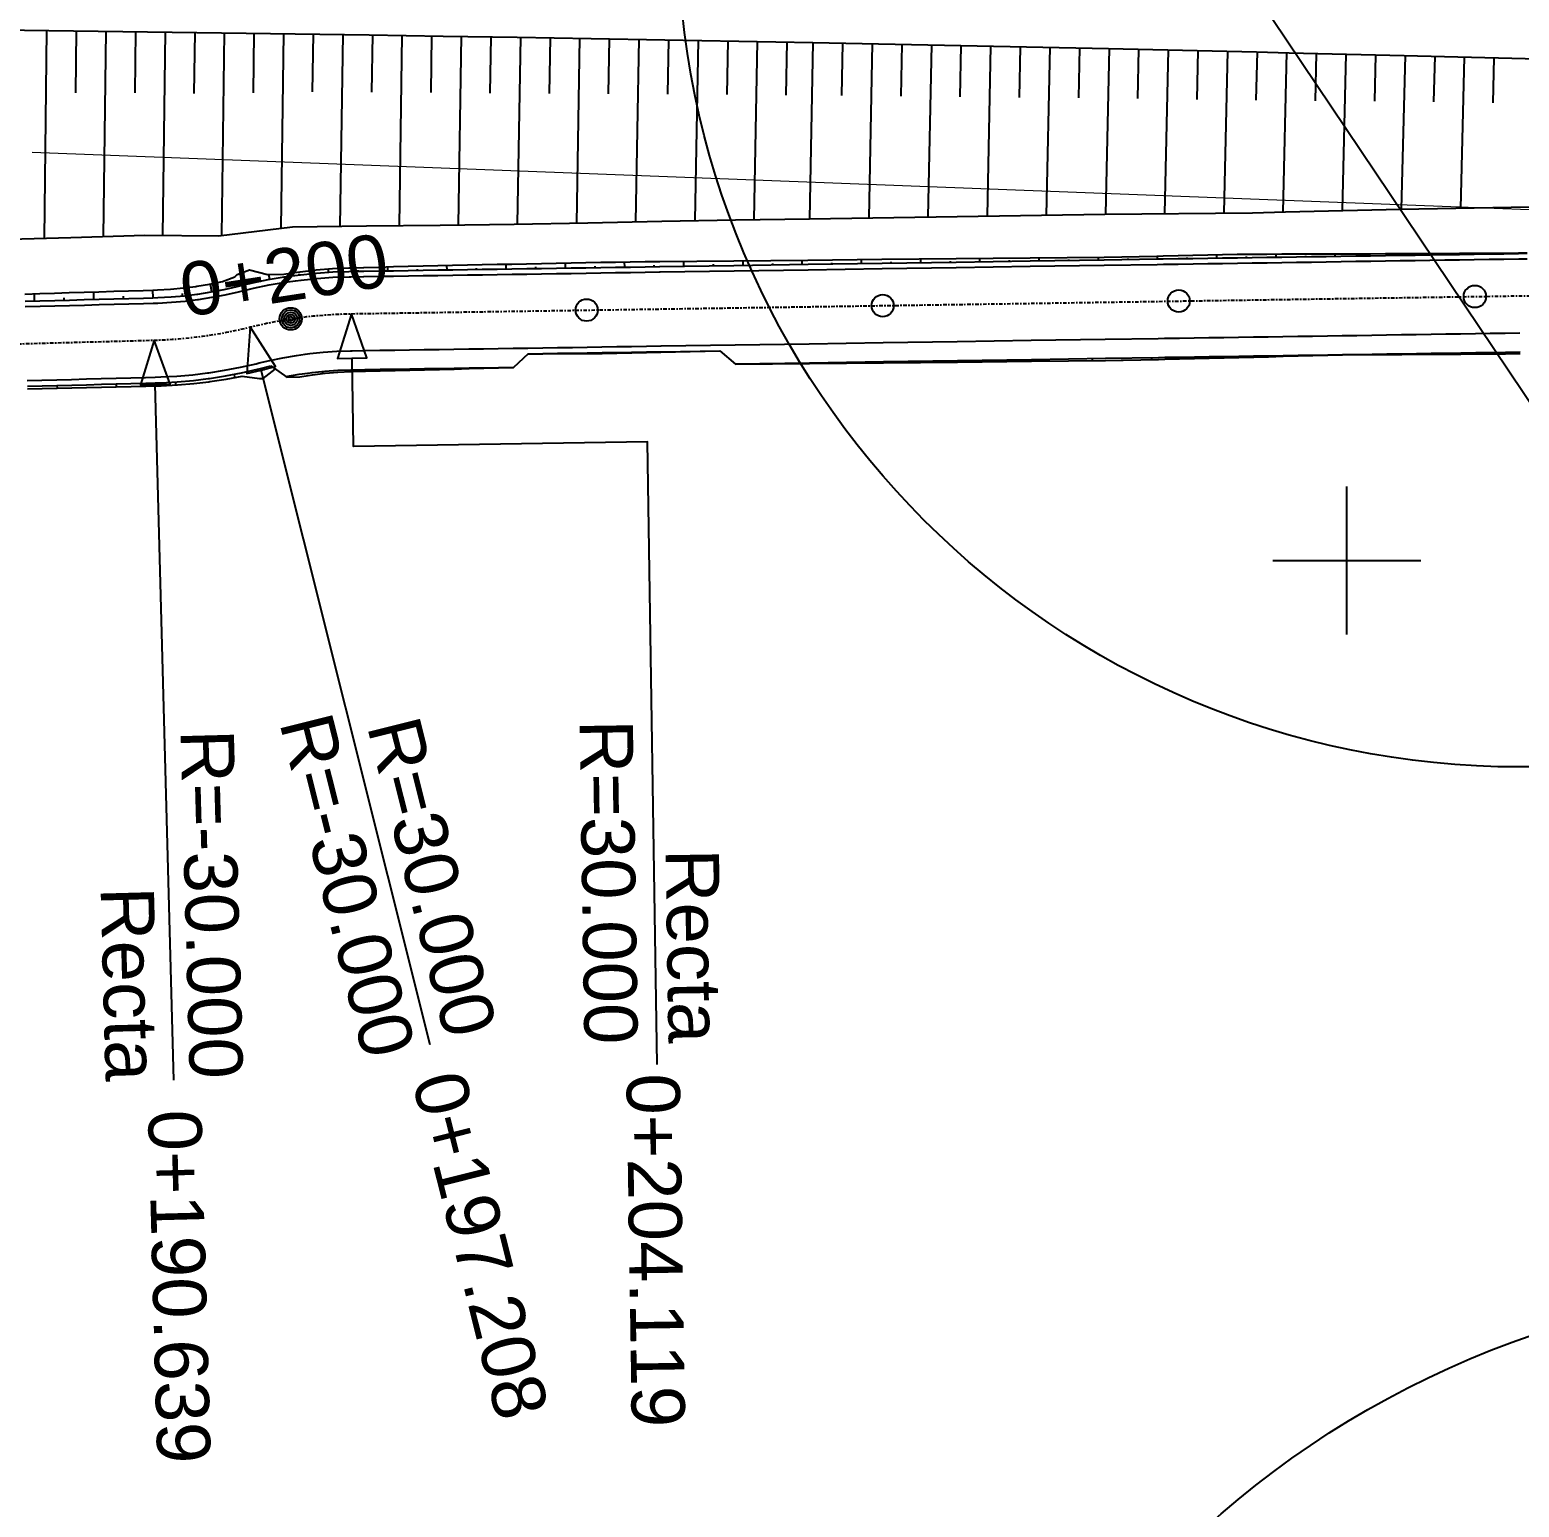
# Model space of a CAD drawing. Header units: metres. Extents: x -4 to 509425, y 7549 to 4732445.
# Drawn here: x 480811.1 to 480911.7, y 4719236 to 4719335.9 of the extents above; entities that cross this region are included whole.
import ezdxf
from ezdxf.enums import TextEntityAlignment as Align

# ---------------------------------------------------------------- set-up
doc = ezdxf.new("R2010")
doc.units = ezdxf.units.M
doc.header["$LTSCALE"] = 0.01
doc.header["$MEASUREMENT"] = 0
doc.linetypes.add('322308300149-PRV-PLA-PT-URB-220600-XREF_VIALES_1000$0$ACAD_ISO04W100', pattern=[30, 24, -3, 0, -3])
doc.layers.get('0').update_dxf_attribs({"lineweight": 0})
for name, color, linetype in [('-- cruces', 6, 'Continuous'), ('322308300149-PRV-PLA-PT-TRA-220201-XREF_PLANTA_1000$0$C-RAIL-EXPL', 7, 'Continuous'), ('322308300149-PRV-PLA-PT-URB-220600-XREF_VIALES_1000$0$C-G-GRID-PAR', 252, 'Continuous'), ('322308300149-PRV-PLA-PT-URB-220600-XREF_VIALES_1000$0$C-ROAD-LANE', 4, 'Continuous'), ('322308300149-PRV-PLA-PT-URB-220600-XREF_VIALES_1000$0$C-ROAD-TEXT-INFO-H030 CE-MD-214_5', 1, 'Continuous')]:
    doc.layers.add(name, color=color, linetype=linetype)
for name, color, linetype, true_color in [('322308300149-PRV-PLA-PT-TRA-220201-XREF_PLANTA_1000$0$C-RAIL-SLOP-FILL', 7, 'Continuous', 0x2eb800), ('322308300149-PRV-PLA-PT-URB-220600-XREF_VIALES_1000$0$C-ROAD-CNTR-CAMINOS', 1, '322308300149-PRV-PLA-PT-URB-220600-XREF_VIALES_1000$0$ACAD_ISO04W100', 0xff0000), ('322308300149-PRV-PLA-PT-URB-220600-XREF_VIALES_1000$0$C-ROAD-TEXT-CNPK-CAMINOS-ENLACE', 1, 'Continuous', 0xff0000)]:
    doc.layers.add(name, color=color, linetype=linetype, true_color=true_color)
doc.layers.add('322308300149-PRV-PLA-PT-URB-220600-XREF_VIALES_1000$0$C-ROAD-SLOP-CUTT-CAMINOS', color=7, linetype='Continuous', lineweight=13, true_color=0xff1f1f)
doc.layers.add('322308300149-PRV-PLA-PT-URB-220600-XREF_VIALES_1000$0$C-ROAD-SLOP-FILL-CAMINOS', color=7, linetype='Continuous', lineweight=13, true_color=0x2eb800)
doc.layers.add('Ferrocarril electrificado tranvía o trolebus__ptw_', color=8, linetype='Continuous', lineweight=0)
doc.styles.add('322308300149-PRV-PLA-PT-URB-220600-XREF_VIALES_1000$0$Standard', font='arial.ttf')

# ---------------------------------------------------------------- blocks, each defined once
blk = doc.blocks.new('veintidos')
at = {"layer": 'Ferrocarril electrificado tranvía o trolebus__ptw_', "linetype": 'Continuous', "flags": 128}
blk.add_lwpolyline([(481011.07, 4719319.9), (480811.22, 4719327.56)], dxfattribs=at)

msp = doc.modelspace()

# ---------------------------------------------------------------- linework, layer by layer
at = {"layer": '-- cruces'}
msp.add_lwpolyline([(480412.757, 4720055.433), (483223.023, 4715866.265), (480749.508, 4719797.246)], dxfattribs=at)
for centre, radius in [((480911.682, 4719342.924), 56.867), ((480932.957, 4719187.715), 63.325)]:
    msp.add_circle(centre, radius, dxfattribs=at)
at = {"layer": '322308300149-PRV-PLA-PT-TRA-220201-XREF_PLANTA_1000$0$C-RAIL-EXPL', "lineweight": -3, "flags": 128}
for points in [[(480809.017, 4719335.848), (480814.011, 4719335.788), (480819.004, 4719335.725), (480823.998, 4719335.658), (480828.991, 4719335.588), (480833.984, 4719335.514), (480838.977, 4719335.437), (480843.97, 4719335.357), (480848.963, 4719335.273), (480853.957, 4719335.185), (480858.949, 4719335.094), (480863.942, 4719335)], [(480809.017, 4719335.848), (480814.011, 4719335.788), (480819.004, 4719335.725), (480823.998, 4719335.658), (480828.991, 4719335.588), (480833.984, 4719335.514), (480838.977, 4719335.437), (480843.97, 4719335.357), (480848.963, 4719335.273), (480853.957, 4719335.185), (480858.949, 4719335.094), (480863.942, 4719335)], [(480863.952, 4719335), (480873.928, 4719334.801), (480883.913, 4719334.588), (480893.898, 4719334.362), (480896.123, 4719334.309), (480903.883, 4719334.121), (480913.867, 4719333.867)], [(480863.952, 4719335), (480873.928, 4719334.801), (480883.913, 4719334.588), (480893.898, 4719334.362), (480896.123, 4719334.309), (480903.883, 4719334.121), (480913.867, 4719333.867)]]:
    msp.add_lwpolyline(points, dxfattribs=at)
at = {"layer": '322308300149-PRV-PLA-PT-TRA-220201-XREF_PLANTA_1000$0$C-RAIL-SLOP-FILL', "lineweight": -3}
for p, q in [((480812.197, 4719335.81), (480812.027, 4719321.775)), ((480812.197, 4719335.81), (480812.027, 4719321.775)), ((480814.197, 4719335.786), (480814.145, 4719331.601)), ((480814.197, 4719335.786), (480814.145, 4719331.601)), ((480816.197, 4719335.761), (480816.022, 4719321.894)), ((480816.197, 4719335.761), (480816.022, 4719321.894)), ((480818.197, 4719335.735), (480818.143, 4719331.6)), ((480818.197, 4719335.735), (480818.143, 4719331.6)), ((480820.196, 4719335.709), (480820.015, 4719321.968)), ((480820.196, 4719335.709), (480820.015, 4719321.968)), ((480822.196, 4719335.682), (480822.141, 4719331.564)), ((480822.196, 4719335.682), (480822.141, 4719331.564)), ((480824.196, 4719335.655), (480824.008, 4719321.964)), ((480824.196, 4719335.655), (480824.008, 4719321.964)), ((480826.196, 4719335.627), (480826.139, 4719331.601)), ((480826.196, 4719335.627), (480826.139, 4719331.601)), ((480828.196, 4719335.599), (480828.008, 4719322.448)), ((480828.196, 4719335.599), (480828.008, 4719322.448)), ((480830.196, 4719335.57), (480830.139, 4719331.667)), ((480830.196, 4719335.57), (480830.139, 4719331.667)), ((480832.195, 4719335.541), (480832.003, 4719322.584)), ((480832.195, 4719335.541), (480832.003, 4719322.584)), ((480834.195, 4719335.511), (480834.137, 4719331.64)), ((480834.195, 4719335.511), (480834.137, 4719331.64)), ((480836.195, 4719335.48), (480835.997, 4719322.633)), ((480836.195, 4719335.48), (480835.997, 4719322.633)), ((480838.195, 4719335.449), (480838.134, 4719331.611)), ((480838.195, 4719335.449), (480838.134, 4719331.611)), ((480840.194, 4719335.418), (480839.991, 4719322.679)), ((480840.194, 4719335.418), (480839.991, 4719322.679)), ((480842.194, 4719335.385), (480842.132, 4719331.58)), ((480842.194, 4719335.385), (480842.132, 4719331.58)), ((480844.194, 4719335.353), (480843.985, 4719322.726)), ((480844.194, 4719335.353), (480843.985, 4719322.726)), ((480846.194, 4719335.319), (480846.13, 4719331.553)), ((480846.194, 4719335.319), (480846.13, 4719331.553)), ((480848.193, 4719335.286), (480847.98, 4719322.801)), ((480848.193, 4719335.286), (480847.98, 4719322.801)), ((480850.193, 4719335.251), (480850.128, 4719331.529)), ((480850.193, 4719335.251), (480850.128, 4719331.529)), ((480852.193, 4719335.216), (480851.976, 4719322.891)), ((480852.193, 4719335.216), (480851.976, 4719322.891)), ((480854.192, 4719335.181), (480854.127, 4719331.507)), ((480854.192, 4719335.181), (480854.127, 4719331.507)), ((480856.192, 4719335.145), (480855.971, 4719322.97)), ((480856.192, 4719335.145), (480855.971, 4719322.97)), ((480858.192, 4719335.108), (480858.125, 4719331.477)), ((480858.192, 4719335.108), (480858.125, 4719331.477)), ((480860.191, 4719335.071), (480859.966, 4719323.036)), ((480860.191, 4719335.071), (480859.966, 4719323.036)), ((480862.191, 4719335.033), (480862.123, 4719331.443)), ((480862.191, 4719335.033), (480862.123, 4719331.443)), ((480863.952, 4719335), (480863.723, 4719323.093)), ((480863.952, 4719335), (480863.723, 4719323.093)), ((480865.952, 4719334.96), (480865.883, 4719331.409)), ((480865.952, 4719334.96), (480865.883, 4719331.409)), ((480867.952, 4719334.92), (480867.719, 4719323.155)), ((480867.952, 4719334.92), (480867.719, 4719323.155)), ((480869.951, 4719334.88), (480869.881, 4719331.372)), ((480869.951, 4719334.88), (480869.881, 4719331.372)), ((480871.951, 4719334.84), (480871.714, 4719323.217)), ((480871.951, 4719334.84), (480871.714, 4719323.217)), ((480873.95, 4719334.801), (480873.879, 4719331.335)), ((480873.95, 4719334.801), (480873.879, 4719331.335)), ((480875.95, 4719334.758), (480875.71, 4719323.278)), ((480875.95, 4719334.758), (480875.71, 4719323.278)), ((480877.949, 4719334.715), (480877.877, 4719331.293)), ((480877.949, 4719334.715), (480877.877, 4719331.293)), ((480879.949, 4719334.673), (480879.706, 4719323.338)), ((480879.949, 4719334.673), (480879.706, 4719323.338)), ((480881.949, 4719334.63), (480881.875, 4719331.251)), ((480881.949, 4719334.63), (480881.875, 4719331.251)), ((480883.948, 4719334.587), (480883.702, 4719323.397)), ((480883.948, 4719334.587), (480883.702, 4719323.397)), ((480885.948, 4719334.542), (480885.873, 4719331.205)), ((480885.948, 4719334.542), (480885.873, 4719331.205)), ((480887.947, 4719334.497), (480887.698, 4719323.439)), ((480887.947, 4719334.497), (480887.698, 4719323.439)), ((480889.947, 4719334.451), (480889.871, 4719331.154)), ((480889.947, 4719334.451), (480889.871, 4719331.154)), ((480891.946, 4719334.406), (480891.694, 4719323.481)), ((480891.946, 4719334.406), (480891.694, 4719323.481)), ((480893.946, 4719334.361), (480893.869, 4719331.103)), ((480893.946, 4719334.361), (480893.869, 4719331.103)), ((480895.945, 4719334.314), (480895.69, 4719323.555)), ((480895.945, 4719334.314), (480895.69, 4719323.555)), ((480897.944, 4719334.265), (480897.868, 4719331.066)), ((480897.944, 4719334.265), (480897.868, 4719331.066)), ((480899.944, 4719334.217), (480899.688, 4719323.649)), ((480899.944, 4719334.217), (480899.688, 4719323.649)), ((480901.943, 4719334.168), (480901.866, 4719331.026)), ((480901.943, 4719334.168), (480901.866, 4719331.026)), ((480903.943, 4719334.12), (480903.686, 4719323.741)), ((480903.943, 4719334.12), (480903.686, 4719323.741)), ((480905.942, 4719334.069), (480905.865, 4719330.981)), ((480905.942, 4719334.069), (480905.865, 4719330.981)), ((480907.941, 4719334.018), (480907.683, 4719323.812)), ((480907.941, 4719334.018), (480907.683, 4719323.812)), ((480909.941, 4719333.967), (480909.863, 4719330.931)), ((480909.941, 4719333.967), (480909.863, 4719330.931))]:
    msp.add_line(p, q, dxfattribs=at)
at = {"layer": '322308300149-PRV-PLA-PT-TRA-220201-XREF_PLANTA_1000$0$C-RAIL-SLOP-FILL', "lineweight": -3, "flags": 128}
for points in [[(480808.852, 4719321.68), (480813.839, 4719321.83), (480818.825, 4719321.976), (480823.809, 4719321.94), (480828.803, 4719322.544), (480833.789, 4719322.607), (480838.776, 4719322.666), (480843.762, 4719322.722), (480848.75, 4719322.816), (480853.738, 4719322.932), (480858.726, 4719323.017), (480863.713, 4719323.093)], [(480808.852, 4719321.68), (480813.839, 4719321.83), (480818.825, 4719321.976), (480823.809, 4719321.94), (480828.803, 4719322.544), (480833.789, 4719322.607), (480838.776, 4719322.666), (480843.762, 4719322.722), (480848.75, 4719322.816), (480853.738, 4719322.932), (480858.726, 4719323.017), (480863.713, 4719323.093)], [(480863.723, 4719323.093), (480873.69, 4719323.248), (480883.667, 4719323.397), (480893.644, 4719323.501), (480895.869, 4719323.56), (480903.626, 4719323.74), (480913.607, 4719323.917)], [(480863.723, 4719323.093), (480873.69, 4719323.248), (480883.667, 4719323.397), (480893.644, 4719323.501), (480895.869, 4719323.56), (480903.626, 4719323.74), (480913.607, 4719323.917)]]:
    msp.add_lwpolyline(points, dxfattribs=at)
at = {"layer": '322308300149-PRV-PLA-PT-URB-220600-XREF_VIALES_1000$0$C-G-GRID-PAR', "lineweight": -3, "flags": 128}
for points in [[(480900, 4719295), (480900, 4719305)], [(480900, 4719295), (480900, 4719305)], [(480895, 4719300), (480905, 4719300)], [(480895, 4719300), (480905, 4719300)]]:
    msp.add_lwpolyline(points, dxfattribs=at)
at = {"layer": '322308300149-PRV-PLA-PT-URB-220600-XREF_VIALES_1000$0$C-ROAD-CNTR-CAMINOS', "lineweight": -3, "flags": 128}
msp.add_lwpolyline([(480654.125, 4719344.996), (480654.263, 4719330.82, 0.419199), (480674.797, 4719311.022), (480819.452, 4719314.889, 0.054793), (480825.947, 4719315.779, -0.0576569), (480832.784, 4719316.676), (480966.037, 4719318.716, -0.0064365), (480973.76, 4719318.734), (481073.767, 4719317.69, -0.3659567), (481083.539, 4719309.255)], format="xyb", dxfattribs=at)
at = {"layer": '322308300149-PRV-PLA-PT-URB-220600-XREF_VIALES_1000$0$C-ROAD-LANE', "lineweight": -3, "flags": 128}
for points in [[(480810.749, 4719317.157), (480811.749, 4719317.184), (480812.748, 4719317.21), (480813.748, 4719317.237), (480814.748, 4719317.264), (480815.747, 4719317.291), (480816.747, 4719317.317), (480817.747, 4719317.344), (480818.746, 4719317.371), (480819.385, 4719317.388), (480819.716, 4719317.399), (480820.631, 4719317.449), (480821.544, 4719317.531), (480822.384, 4719317.633), (480822.454, 4719317.642), (480823.359, 4719317.784), (480824.26, 4719317.956), (480825.154, 4719318.158), (480825.339, 4719318.204), (480826.174, 4719318.401), (480827.235, 4719318.619), (480828.303, 4719318.802), (480829.014, 4719318.903), (480829.376, 4719318.949), (480830.454, 4719319.06), (480831.534, 4719319.135), (480832.617, 4719319.174), (480832.746, 4719319.176), (480833.6, 4719319.189), (480833.627, 4719319.189), (480834.627, 4719319.205), (480835.627, 4719319.22), (480836.626, 4719319.235), (480837.626, 4719319.25), (480838.626, 4719319.266), (480839.626, 4719319.281), (480840.626, 4719319.296), (480841.626, 4719319.312), (480842.626, 4719319.327), (480843.626, 4719319.342), (480844.625, 4719319.358), (480845.625, 4719319.373), (480846.625, 4719319.388), (480847.625, 4719319.403), (480848.625, 4719319.419), (480849.625, 4719319.434), (480850.625, 4719319.449), (480851.625, 4719319.465), (480852.625, 4719319.48), (480853.598, 4719319.495), (480853.624, 4719319.495), (480858.624, 4719319.572), (480863.623, 4719319.648), (480868.623, 4719319.725), (480873.622, 4719319.801), (480878.622, 4719319.878), (480883.621, 4719319.954), (480887.194, 4719320.009), (480887.62, 4719320.016), (480888.62, 4719320.031), (480889.62, 4719320.046), (480890.62, 4719320.062), (480891.62, 4719320.077), (480892.62, 4719320.092), (480893.62, 4719320.107), (480894.62, 4719320.123), (480895.62, 4719320.138), (480896.619, 4719320.153), (480897.619, 4719320.169), (480898.619, 4719320.184), (480899.619, 4719320.199), (480900.619, 4719320.215), (480901.619, 4719320.23), (480902.619, 4719320.245), (480903.619, 4719320.26), (480904.618, 4719320.276), (480905.618, 4719320.291), (480906.618, 4719320.306), (480907.618, 4719320.322), (480908.618, 4719320.337), (480909.618, 4719320.352), (480910.618, 4719320.368), (480911.618, 4719320.383), (480912.191, 4719320.392)], [(480810.883, 4719312.159), (480811.882, 4719312.185), (480812.882, 4719312.212), (480813.882, 4719312.239), (480814.881, 4719312.266), (480815.881, 4719312.292), (480816.881, 4719312.319), (480817.88, 4719312.346), (480818.88, 4719312.372), (480819.519, 4719312.39), (480819.91, 4719312.402), (480820.991, 4719312.462), (480822.07, 4719312.558), (480823.063, 4719312.679), (480823.145, 4719312.69), (480824.216, 4719312.858), (480825.28, 4719313.061), (480826.336, 4719313.3), (480826.555, 4719313.354), (480827.261, 4719313.521), (480828.159, 4719313.706), (480829.063, 4719313.86), (480829.665, 4719313.946), (480829.971, 4719313.984), (480830.883, 4719314.078), (480831.797, 4719314.142), (480832.713, 4719314.174), (480832.822, 4719314.176), (480833.677, 4719314.189), (480833.703, 4719314.19), (480834.703, 4719314.205), (480835.703, 4719314.22), (480836.703, 4719314.236), (480837.703, 4719314.251), (480838.703, 4719314.266), (480839.703, 4719314.282), (480840.702, 4719314.297), (480841.702, 4719314.312), (480842.702, 4719314.328), (480843.702, 4719314.343), (480844.702, 4719314.358), (480845.702, 4719314.373), (480846.702, 4719314.389), (480847.702, 4719314.404), (480848.702, 4719314.419), (480849.701, 4719314.435), (480850.701, 4719314.45), (480851.701, 4719314.465), (480852.701, 4719314.481), (480853.674, 4719314.495), (480853.701, 4719314.496), (480858.7, 4719314.572), (480863.7, 4719314.649), (480868.699, 4719314.725), (480873.699, 4719314.802), (480878.698, 4719314.878), (480883.697, 4719314.955), (480887.271, 4719315.01), (480887.697, 4719315.016), (480888.697, 4719315.032), (480889.697, 4719315.047), (480890.697, 4719315.062), (480891.697, 4719315.077), (480892.696, 4719315.093), (480893.696, 4719315.108), (480894.696, 4719315.123), (480895.696, 4719315.139), (480896.696, 4719315.154), (480897.696, 4719315.169), (480898.696, 4719315.185), (480899.696, 4719315.2), (480900.695, 4719315.215), (480901.695, 4719315.23), (480902.695, 4719315.246), (480903.695, 4719315.261), (480904.695, 4719315.276), (480905.695, 4719315.292), (480906.695, 4719315.307), (480907.695, 4719315.322), (480908.695, 4719315.338), (480909.694, 4719315.353), (480910.694, 4719315.368), (480911.694, 4719315.384)]]:
    msp.add_lwpolyline(points, dxfattribs=at)
at = {"layer": '322308300149-PRV-PLA-PT-URB-220600-XREF_VIALES_1000$0$C-ROAD-SLOP-CUTT-CAMINOS', "lineweight": -3, "flags": 128}
for points in [[(480857.665, 4719314.17), (480858.72, 4719313.263)], [(480858.694, 4719313.286), (480863.719, 4719313.362), (480868.719, 4719313.439), (480873.718, 4719313.516), (480878.718, 4719313.592), (480883.717, 4719313.669), (480887.29, 4719313.723), (480887.717, 4719313.73), (480888.717, 4719313.745), (480889.716, 4719313.76), (480890.716, 4719313.776), (480891.716, 4719313.791), (480892.716, 4719313.806), (480893.716, 4719313.822), (480894.716, 4719313.837), (480895.716, 4719313.852), (480896.716, 4719313.868), (480897.715, 4719313.883), (480898.715, 4719313.898), (480899.715, 4719313.913), (480900.715, 4719313.929), (480901.715, 4719313.944), (480902.715, 4719313.959), (480903.715, 4719313.975), (480904.715, 4719313.99), (480905.715, 4719314.005), (480906.714, 4719314.021), (480907.714, 4719314.036), (480908.714, 4719314.051), (480909.714, 4719314.066), (480910.714, 4719314.082), (480911.714, 4719314.097)], [(480910.831, 4719313.972), (480910.83, 4719314.084)], [(480827.346, 4719313.144), (480828.408, 4719312.385)], [(480828.342, 4719312.432), (480829.258, 4719312.588), (480829.832, 4719312.67), (480830.124, 4719312.707), (480830.993, 4719312.796), (480831.865, 4719312.857), (480832.738, 4719312.888), (480832.842, 4719312.89), (480833.696, 4719312.903), (480833.723, 4719312.903), (480834.723, 4719312.919), (480835.723, 4719312.934), (480836.723, 4719312.949), (480837.723, 4719312.965), (480838.722, 4719312.98), (480839.722, 4719312.995), (480840.722, 4719313.011), (480841.722, 4719313.026), (480842.722, 4719313.041), (480843.744, 4719313.057)], [(480828.408, 4719312.385), (480829.285, 4719312.416), (480829.854, 4719312.506), (480830.143, 4719312.547), (480831.006, 4719312.649), (480831.872, 4719312.72), (480832.741, 4719312.762), (480832.844, 4719312.765), (480833.698, 4719312.788), (480833.725, 4719312.789), (480834.724, 4719312.815), (480835.724, 4719312.841), (480836.724, 4719312.866), (480837.724, 4719312.892), (480838.723, 4719312.916), (480839.723, 4719312.941), (480840.723, 4719312.965), (480841.723, 4719312.988), (480842.722, 4719313.011), (480843.722, 4719313.036)], [(480842.838, 4719313.014), (480842.838, 4719313.043)], [(480844.708, 4719313.972), (480843.722, 4719313.036)], [(480858.72, 4719313.263), (480863.72, 4719313.312), (480868.72, 4719313.361), (480873.72, 4719313.411), (480878.72, 4719313.46), (480883.72, 4719313.509), (480887.292, 4719313.592), (480887.719, 4719313.602), (480888.718, 4719313.625), (480889.718, 4719313.649), (480890.718, 4719313.673), (480891.718, 4719313.697), (480892.717, 4719313.722), (480893.717, 4719313.747), (480894.717, 4719313.772), (480895.717, 4719313.798), (480896.716, 4719313.824), (480897.716, 4719313.85), (480898.716, 4719313.876), (480899.715, 4719313.903), (480900.715, 4719313.919), (480901.715, 4719313.923), (480902.715, 4719313.927), (480903.715, 4719313.931), (480904.715, 4719313.936), (480905.716, 4719313.941), (480906.716, 4719313.947), (480907.716, 4719313.952), (480908.716, 4719313.958), (480909.716, 4719313.964), (480910.716, 4719313.971), (480911.716, 4719313.978)], [(480858.836, 4719313.264), (480858.836, 4719313.288)], [(480860.836, 4719313.284), (480860.836, 4719313.294)], [(480862.836, 4719313.304), (480862.835, 4719313.349)], [(480864.836, 4719313.323), (480864.836, 4719313.34)], [(480866.836, 4719313.343), (480866.835, 4719313.41)], [(480868.836, 4719313.363), (480868.835, 4719313.386)], [(480870.836, 4719313.382), (480870.834, 4719313.471)], [(480872.836, 4719313.402), (480872.835, 4719313.432)], [(480874.836, 4719313.422), (480874.834, 4719313.533)], [(480876.836, 4719313.441), (480876.835, 4719313.478)], [(480878.836, 4719313.461), (480878.833, 4719313.594)], [(480880.835, 4719313.481), (480880.835, 4719313.524)], [(480882.835, 4719313.5), (480882.833, 4719313.655)], [(480884.835, 4719313.535), (480884.834, 4719313.58)], [(480886.835, 4719313.581), (480886.833, 4719313.716)], [(480888.834, 4719313.628), (480888.834, 4719313.664)], [(480890.834, 4719313.676), (480890.832, 4719313.777)], [(480892.833, 4719313.725), (480892.833, 4719313.75)], [(480894.833, 4719313.775), (480894.832, 4719313.839)], [(480896.832, 4719313.827), (480896.832, 4719313.839)], [(480898.831, 4719313.879), (480898.831, 4719313.9)], [(480900.831, 4719313.919), (480900.831, 4719313.923)], [(480902.831, 4719313.927), (480902.831, 4719313.961)], [(480904.831, 4719313.937), (480904.831, 4719313.953)], [(480906.831, 4719313.947), (480906.83, 4719314.022)], [(480908.831, 4719313.959), (480908.831, 4719313.987)], [(480828.88, 4719312.401), (480828.874, 4719312.437)], [(480830.856, 4719312.631), (480830.842, 4719312.781)], [(480832.841, 4719312.765), (480832.84, 4719312.803)], [(480834.84, 4719312.818), (480834.839, 4719312.92)], [(480836.84, 4719312.869), (480836.839, 4719312.894)], [(480838.839, 4719312.919), (480838.838, 4719312.982)], [(480840.839, 4719312.967), (480840.838, 4719312.981)]]:
    msp.add_lwpolyline(points, dxfattribs=at)
at = {"layer": '322308300149-PRV-PLA-PT-URB-220600-XREF_VIALES_1000$0$C-ROAD-SLOP-FILL-CAMINOS', "lineweight": -3, "flags": 128}
for points in [[(480810.727, 4719318), (480811.726, 4719318.033), (480812.726, 4719318.066), (480813.725, 4719318.098), (480814.725, 4719318.13), (480815.724, 4719318.161), (480816.724, 4719318.192), (480817.723, 4719318.223), (480818.723, 4719318.253), (480819.361, 4719318.273), (480819.681, 4719318.284), (480820.567, 4719318.336), (480821.45, 4719318.418), (480822.263, 4719318.519), (480822.33, 4719318.528), (480823.206, 4719318.668), (480824.073, 4719318.852), (480824.906, 4719319.175), (480825.06, 4719319.315), (480825.897, 4719319.645), (480827.104, 4719319.315), (480828.22, 4719319.343), (480828.941, 4719319.458), (480829.309, 4719319.51), (480830.404, 4719319.639), (480831.503, 4719319.729), (480832.605, 4719319.781), (480832.736, 4719319.784), (480833.591, 4719319.806), (480833.617, 4719319.806), (480834.617, 4719319.831), (480835.617, 4719319.855), (480836.617, 4719319.879), (480837.616, 4719319.902), (480838.616, 4719319.925), (480839.616, 4719319.947), (480840.616, 4719319.97), (480841.615, 4719319.991), (480842.615, 4719320.013), (480843.615, 4719320.034), (480844.615, 4719320.054), (480845.615, 4719320.074), (480846.614, 4719320.094), (480847.614, 4719320.114), (480848.614, 4719320.133), (480849.614, 4719320.151), (480850.614, 4719320.169), (480851.614, 4719320.185), (480852.614, 4719320.193), (480853.587, 4719320.205), (480853.614, 4719320.205), (480858.613, 4719320.254), (480863.613, 4719320.303), (480868.613, 4719320.352), (480873.613, 4719320.402), (480878.613, 4719320.451), (480883.613, 4719320.5), (480887.185, 4719320.568), (480887.612, 4719320.577), (480888.612, 4719320.601), (480889.611, 4719320.625), (480890.611, 4719320.649), (480891.611, 4719320.673), (480892.611, 4719320.698), (480893.611, 4719320.706), (480894.611, 4719320.708), (480895.611, 4719320.71), (480896.611, 4719320.712), (480897.611, 4719320.715), (480898.611, 4719320.718), (480899.611, 4719320.721), (480900.611, 4719320.725), (480901.611, 4719320.729), (480902.611, 4719320.733), (480903.611, 4719320.737), (480904.611, 4719320.742), (480905.611, 4719320.747), (480906.611, 4719320.753), (480907.611, 4719320.758), (480908.611, 4719320.764), (480909.611, 4719320.771), (480910.611, 4719320.777), (480911.612, 4719320.784), (480912.185, 4719320.788)], [(480810.739, 4719317.521), (480811.739, 4719317.548), (480812.739, 4719317.574), (480813.738, 4719317.601), (480814.738, 4719317.628), (480815.738, 4719317.654), (480816.737, 4719317.681), (480817.737, 4719317.708), (480818.737, 4719317.735), (480819.375, 4719317.752), (480819.702, 4719317.762), (480820.605, 4719317.813), (480821.506, 4719317.893), (480822.335, 4719317.993), (480822.403, 4719318.003), (480823.297, 4719318.143), (480824.185, 4719318.313), (480825.068, 4719318.512), (480825.25, 4719318.557), (480826.095, 4719318.757), (480827.168, 4719318.977), (480828.248, 4719319.162), (480828.967, 4719319.264), (480829.333, 4719319.31), (480830.422, 4719319.422), (480831.515, 4719319.498), (480832.61, 4719319.538), (480832.74, 4719319.54), (480833.594, 4719319.553), (480833.621, 4719319.553), (480834.621, 4719319.569), (480835.621, 4719319.584), (480836.621, 4719319.599), (480837.621, 4719319.614), (480838.621, 4719319.63), (480839.621, 4719319.645), (480840.62, 4719319.66), (480841.62, 4719319.676), (480842.62, 4719319.691), (480843.62, 4719319.706), (480844.62, 4719319.722), (480845.62, 4719319.737), (480846.62, 4719319.752), (480847.62, 4719319.768), (480848.619, 4719319.783), (480849.619, 4719319.798), (480850.619, 4719319.813), (480851.619, 4719319.829), (480852.619, 4719319.844), (480853.592, 4719319.859), (480853.619, 4719319.859), (480858.618, 4719319.936), (480863.618, 4719320.012), (480868.617, 4719320.089), (480873.617, 4719320.165), (480878.616, 4719320.242), (480883.615, 4719320.318), (480887.188, 4719320.373), (480887.615, 4719320.38), (480888.615, 4719320.395), (480889.615, 4719320.41), (480890.615, 4719320.426), (480891.614, 4719320.441), (480892.614, 4719320.456), (480893.614, 4719320.471), (480894.614, 4719320.487), (480895.614, 4719320.502), (480896.614, 4719320.517), (480897.614, 4719320.533), (480898.614, 4719320.548), (480899.613, 4719320.563), (480900.613, 4719320.579), (480901.613, 4719320.594), (480902.613, 4719320.609), (480903.613, 4719320.625), (480904.613, 4719320.64), (480905.613, 4719320.655), (480906.613, 4719320.67), (480907.613, 4719320.686), (480908.612, 4719320.701), (480909.612, 4719320.716), (480910.612, 4719320.732), (480911.612, 4719320.747), (480912.186, 4719320.756)], [(480847.235, 4719319.762), (480847.23, 4719320.106)], [(480851.235, 4719319.823), (480851.23, 4719320.179)], [(480855.235, 4719319.884), (480855.229, 4719320.221)], [(480859.234, 4719319.945), (480859.229, 4719320.26)], [(480861.234, 4719319.976), (480861.232, 4719320.067)], [(480863.234, 4719320.007), (480863.229, 4719320.3)], [(480865.233, 4719320.037), (480865.232, 4719320.122)], [(480867.233, 4719320.068), (480867.229, 4719320.339)], [(480869.233, 4719320.098), (480869.232, 4719320.176)], [(480871.233, 4719320.129), (480871.229, 4719320.378)], [(480873.232, 4719320.16), (480873.231, 4719320.231)], [(480875.232, 4719320.19), (480875.229, 4719320.418)], [(480877.232, 4719320.221), (480877.231, 4719320.286)], [(480879.232, 4719320.251), (480879.229, 4719320.457)], [(480881.231, 4719320.282), (480881.231, 4719320.34)], [(480883.231, 4719320.313), (480883.228, 4719320.496)], [(480885.231, 4719320.343), (480885.23, 4719320.399)], [(480887.231, 4719320.374), (480887.228, 4719320.569)], [(480889.231, 4719320.404), (480889.23, 4719320.468)], [(480891.23, 4719320.435), (480891.227, 4719320.664)], [(480893.23, 4719320.466), (480893.229, 4719320.537)], [(480895.23, 4719320.496), (480895.227, 4719320.709)], [(480897.23, 4719320.527), (480897.229, 4719320.583)], [(480899.229, 4719320.557), (480899.227, 4719320.72)], [(480901.229, 4719320.588), (480901.228, 4719320.63)], [(480903.229, 4719320.619), (480903.227, 4719320.736)], [(480905.229, 4719320.649), (480905.228, 4719320.678)], [(480907.228, 4719320.68), (480907.227, 4719320.756)], [(480909.228, 4719320.71), (480909.228, 4719320.728)], [(480911.228, 4719320.741), (480911.227, 4719320.781)], [(480827.271, 4719318.995), (480827.211, 4719319.318)], [(480829.247, 4719319.299), (480829.24, 4719319.359)], [(480831.239, 4719319.479), (480831.225, 4719319.706)], [(480833.237, 4719319.547), (480833.236, 4719319.622)], [(480835.237, 4719319.578), (480835.233, 4719319.846)], [(480837.237, 4719319.609), (480837.235, 4719319.694)], [(480839.236, 4719319.639), (480839.232, 4719319.939)], [(480841.236, 4719319.67), (480841.235, 4719319.764)], [(480843.236, 4719319.7), (480843.231, 4719320.026)], [(480845.236, 4719319.731), (480845.234, 4719319.832)], [(480849.235, 4719319.792), (480849.234, 4719319.898)], [(480853.235, 4719319.853), (480853.233, 4719319.958)], [(480857.234, 4719319.915), (480857.233, 4719320.012)], [(480815.386, 4719317.645), (480815.372, 4719318.15)], [(480819.384, 4719317.752), (480819.37, 4719318.273)], [(480823.36, 4719318.155), (480823.268, 4719318.681)], [(480825.316, 4719318.572), (480825.259, 4719318.803)], [(480811.387, 4719317.538), (480811.374, 4719318.022)], [(480813.386, 4719317.592), (480813.383, 4719317.74)], [(480817.385, 4719317.699), (480817.381, 4719317.853)], [(480821.38, 4719317.881), (480821.364, 4719318.039)], [(480844.701, 4719313.965), (480845.708, 4719313.971), (480846.708, 4719313.978), (480847.708, 4719313.985), (480848.708, 4719313.992), (480849.708, 4719313.999), (480850.708, 4719314.007), (480851.708, 4719314.022), (480852.708, 4719314.047), (480853.681, 4719314.071), (480857.665, 4719314.17)], [(480844.708, 4719313.972), (480845.708, 4719313.987), (480846.708, 4719314.002), (480847.708, 4719314.018), (480848.707, 4719314.033), (480849.707, 4719314.048), (480850.707, 4719314.063), (480851.707, 4719314.079), (480852.707, 4719314.094), (480853.68, 4719314.109), (480857.665, 4719314.17)], [(480848.77, 4719314.034), (480848.771, 4719313.992)], [(480850.77, 4719314.064), (480850.77, 4719314.048)], [(480852.769, 4719314.095), (480852.77, 4719314.048)], [(480810.893, 4719311.772), (480811.893, 4719311.799), (480812.892, 4719311.826), (480813.892, 4719311.852), (480814.892, 4719311.879), (480815.891, 4719311.906), (480816.891, 4719311.933), (480817.891, 4719311.959), (480818.89, 4719311.986), (480819.529, 4719312.003), (480819.925, 4719312.016), (480821.019, 4719312.077), (480822.111, 4719312.174), (480823.116, 4719312.296), (480823.199, 4719312.307), (480824.282, 4719312.477), (480825.359, 4719312.683), (480826.428, 4719312.924), (480826.649, 4719312.979), (480827.346, 4719313.144)], [(480844.77, 4719313.973), (480844.77, 4719313.966)], [(480846.77, 4719314.003), (480846.77, 4719313.996)], [(480810.898, 4719311.597), (480811.898, 4719311.619), (480812.897, 4719311.642), (480813.897, 4719311.664), (480814.897, 4719311.687), (480815.897, 4719311.711), (480816.896, 4719311.734), (480817.896, 4719311.759), (480818.896, 4719311.783), (480819.535, 4719311.799), (480819.932, 4719311.811), (480821.034, 4719311.87), (480822.133, 4719311.966), (480823.144, 4719312.085), (480823.228, 4719312.097), (480824.319, 4719312.264), (480825.404, 4719312.466), (480826.579, 4719312.302), (480826.82, 4719312.294), (480827.633, 4719312.938)], [(480820.888, 4719312.07), (480820.902, 4719311.863)], [(480822.878, 4719312.267), (480822.886, 4719312.204)], [(480824.852, 4719312.586), (480824.893, 4719312.371)], [(480826.805, 4719313.016), (480826.85, 4719312.831)], [(480812.892, 4719311.826), (480812.897, 4719311.642)], [(480814.892, 4719311.879), (480814.893, 4719311.822)], [(480816.891, 4719311.933), (480816.896, 4719311.734)], [(480818.89, 4719311.986), (480818.892, 4719311.925)]]:
    msp.add_lwpolyline(points, dxfattribs=at)
at = {"layer": '322308300149-PRV-PLA-PT-URB-220600-XREF_VIALES_1000$0$C-ROAD-TEXT-CNPK-CAMINOS-ENLACE'}
for centre, radius in [((480888.659, 4719317.531), 0.75), ((480908.656, 4719317.837), 0.75), ((480828.683, 4719316.331), 0.75), ((480848.663, 4719316.919), 0.75), ((480868.661, 4719317.225), 0.75), ((480828.683, 4719316.331), 0.6), ((480828.683, 4719316.331), 0.45), ((480828.683, 4719316.331), 0.3), ((480828.683, 4719316.331), 0.15)]:
    msp.add_circle(centre, radius, dxfattribs=at)
at = {"layer": '322308300149-PRV-PLA-PT-URB-220600-XREF_VIALES_1000$0$C-ROAD-TEXT-INFO-H030 CE-MD-214_5', "lineweight": -3, "flags": 128}
for points in [[(480853.426, 4719265.962), (480852.783, 4719308.015), (480832.921, 4719307.711), (480832.83, 4719313.676), (480833.83, 4719313.692), (480832.784, 4719316.676), (480831.83, 4719313.661), (480832.83, 4719313.676)], [(480838.107, 4719267.28), (480826.676, 4719312.869), (480827.646, 4719313.112), (480825.947, 4719315.779), (480825.706, 4719312.626), (480826.676, 4719312.869)], [(480820.788, 4719264.907), (480819.532, 4719311.89), (480820.532, 4719311.916), (480819.452, 4719314.889), (480818.532, 4719311.863), (480819.532, 4719311.89)]]:
    msp.add_lwpolyline(points, dxfattribs=at)

# ---------------------------------------------------------------- block references
msp.add_blockref('veintidos', (0, 0))

# ---------------------------------------------------------------- texts
at = {"layer": '322308300149-PRV-PLA-PT-URB-220600-XREF_VIALES_1000$0$C-ROAD-TEXT-CNPK-CAMINOS-ENLACE', "style": '322308300149-PRV-PLA-PT-URB-220600-XREF_VIALES_1000$0$Standard'}
msp.add_text('0+200', height=3.6, rotation=8.74325, dxfattribs=at).set_placement((480828.227, 4719319.296), align=Align.MIDDLE_CENTER)
at = {"layer": '322308300149-PRV-PLA-PT-URB-220600-XREF_VIALES_1000$0$C-ROAD-TEXT-INFO-H030 CE-MD-214_5', "style": '322308300149-PRV-PLA-PT-URB-220600-XREF_VIALES_1000$0$Standard'}
for s, rotation, p in [('R=-30.000', 284.07623, (480837.137, 4719267.037)), ('R=30.000', 270.87686, (480852.123, 4719267.341)), ('Recta', 271.53114, (480819.788, 4719264.88))]:
    msp.add_text(s, height=3.6, rotation=rotation, dxfattribs=at).set_placement(p, align=Align.TOP_RIGHT)
for s, rotation, p in [('R=30.000', 284.07623, (480838.107, 4719267.28)), ('R=-30.000', 271.53114, (480820.788, 4719264.907)), ('Recta', 270.87686, (480853.122, 4719267.356))]:
    msp.add_text(s, height=3.6, rotation=rotation, dxfattribs=at).set_placement(p, align=Align.BOTTOM_RIGHT)
for s, rotation, p in [('0+197.208', 284.07623, (480838.594, 4719265.34)), ('0+204.119', 270.87686, (480853.153, 4719265.357)), ('0+190.639', 271.53114, (480820.841, 4719262.907))]:
    msp.add_text(s, height=3.6, rotation=rotation, dxfattribs=at).set_placement(p, align=Align.MIDDLE_LEFT)

doc.saveas('drawing.dxf')
